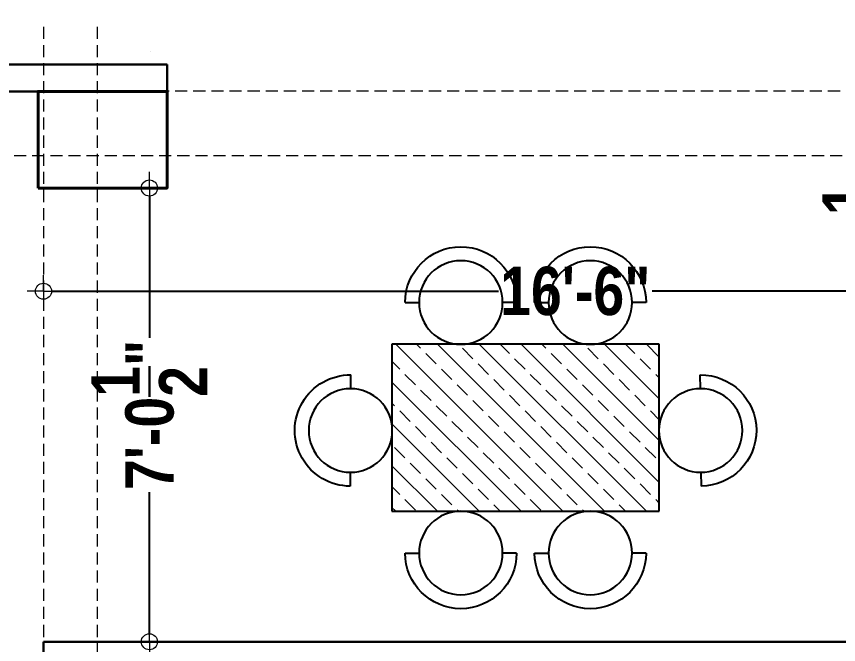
# Model space of a CAD drawing. Header units: inches. Extents: x 64086 to 138972, y -13497 to 16809.
# Drawn here: x 97419.8 to 97572.8, y -10551.5 to -10434.5 of the extents above; entities that cross this region are included whole.
import ezdxf

# ---------------------------------------------------------------- set-up
doc = ezdxf.new("R2010")
doc.units = ezdxf.units.IN
doc.header["$LTSCALE"] = 0.5
doc.header["$MEASUREMENT"] = 0
doc.header["$PDMODE"] = 2
doc.linetypes.add('DASHED', pattern=[0.75, 0.5, -0.25])
for name, color, linetype, lineweight in [('AREA-F', 20, 'DASHED', 18), ('BEAM 2', 87, 'Continuous', 15), ('Column', 1, 'Continuous', 40), ('DIM', 5, 'Continuous', 13), ('WALL', 7, 'Continuous', 30)]:
    doc.layers.add(name, color=color, linetype=linetype, lineweight=lineweight)
doc.layers.add('illustr-FURNITURE', color=34, linetype='Continuous')
doc.styles.get("Standard").update_dxf_attribs({"font": 'ARIALNB.TTF'})
doc.dimstyles.new('Column Dim', dxfattribs={"dimtxt": 9, "dimasz": 1.5, "dimexe": 13.25, "dimexo": 11, "dimgap": 1, "dimtad": 0, "dimdec": 1, "dimzin": 0, "dimdsep": 46, "dimlunit": 4, "dimtxsty": 'Standard', "dimblk": 'DIM', "dimcen": 0, "dimse1": 1, "dimse2": 1, "dimclrd": 5, "dimclre": 5, "dimclrt": 7, "dimadec": 0, "dimazin": 0, "dimtfac": 1, "dimtdec": 1, "dimtofl": 0, "dimtmove": 2, "dimatfit": 3, "dimldrblk": 'DIM', "dimfxl": 1, "dimtolj": 1, "dimtzin": 0, "dimarcsym": 0})

# ---------------------------------------------------------------- blocks, each defined once
blk = doc.blocks.new('FURN_GEN_016')
at = {"layer": 'illustr-FURNITURE'}
for p, q in [((-12934.1, 14564.81), (-12931.6, 14564.81)), ((-12914.1, 14564.81), (-12916.6, 14564.81)), ((-12910.86, 14564.81), (-12908.36, 14564.81)), ((-12890.86, 14564.81), (-12893.36, 14564.81)), ((-12936.48, 14557.31), (-12888.48, 14557.31)), ((-12936.48, 14527.31), (-12936.48, 14557.31)), ((-12888.48, 14557.31), (-12888.48, 14527.31)), ((-12943.85, 14549.3), (-12943.83, 14551.8)), ((-12881.11, 14549.3), (-12881.13, 14551.8)), ((-12943.96, 14534.31), (-12943.98, 14531.81)), ((-12881, 14534.31), (-12880.98, 14531.81)), ((-12888.48, 14527.31), (-12936.48, 14527.31)), ((-12934.1, 14519.81), (-12931.6, 14519.81)), ((-12914.1, 14519.81), (-12916.6, 14519.81)), ((-12910.86, 14519.81), (-12908.36, 14519.81)), ((-12890.86, 14519.81), (-12893.36, 14519.81))]:
    blk.add_line(p, q, dxfattribs=at)
for centre in [(-12924.1, 14564.81), (-12900.86, 14564.81), (-12943.91, 14541.81), (-12881.05, 14541.81), (-12924.1, 14519.81), (-12900.86, 14519.81)]:
    blk.add_circle(centre, 7.5, dxfattribs=at)
for centre, start, end in [((-12924.1, 14564.81), 0, 180), ((-12900.86, 14564.81), 0, 180), ((-12943.91, 14541.81), 89.579, 269.579), ((-12881.05, 14541.81), 270.421, 90.421), ((-12924.1, 14519.81), 180, 0), ((-12900.86, 14519.81), 180, 0)]:
    blk.add_arc(centre, 10, start, end, dxfattribs=at)
blk = doc.blocks.new('DIM')
at = {"layer": 'DIM'}
for q in [(0, 2), (-2, 0), (0, -2), (2, 0)]:
    blk.add_line((0, 0), q, dxfattribs=at)
blk.add_circle((0, 0), 1, dxfattribs=at)
blk = doc.blocks.new('*D613')
at = {"layer": 'Defpoints', "color": 0, "lineweight": 30, "ltscale": 15, "transparency": 16777216}
for p in [(97447.82, -10466.5), (97444.54, -10551), (97447.82, -10551)]:
    blk.add_point(p, dxfattribs=at)
at = {"layer": 'WALL', "color": 5, "lineweight": -2, "ltscale": 15, "transparency": 16777216}
for p, q in [((97444.54, -10468), (97444.54, -10494.37)), ((97444.54, -10549.5), (97444.54, -10523.12))]:
    blk.add_line(p, q, dxfattribs=at)
at = {"layer": 'WALL', "color": 5, "lineweight": -2, "ltscale": 15, "transparency": 16777216, "xscale": 1.5, "yscale": 1.5, "zscale": 1.5}
for p, rotation in [((97444.54, -10466.5), 90), ((97444.54, -10551), 270)]:
    blk.add_blockref('DIM', p, dxfattribs=dict(at, rotation=rotation))
at = {"layer": 'WALL', "color": 7, "lineweight": 30, "ltscale": 15, "transparency": 16777216, "insert": (97444.54, -10508.75), "char_height": 9, "attachment_point": 5, "rotation": 90}
blk.add_mtext('\\A1;7\'-0{\\H1x;\\S1/2;}"', dxfattribs=at)
blk = doc.blocks.new('*D614')
at = {"layer": 'Defpoints', "color": 0, "lineweight": 30, "ltscale": 15, "transparency": 16777216}
for p in [(97622.81, -10485.72), (97424.82, -10551), (97622.81, -10551)]:
    blk.add_point(p, dxfattribs=at)
at = {"layer": 'WALL', "color": 5, "lineweight": -2, "ltscale": 15, "transparency": 16777216}
for p, q in [((97426.32, -10485.72), (97509.49, -10485.72)), ((97621.31, -10485.72), (97538.14, -10485.72))]:
    blk.add_line(p, q, dxfattribs=at)
at = {"layer": 'WALL', "color": 5, "lineweight": -2, "ltscale": 15, "transparency": 16777216, "xscale": 1.5, "yscale": 1.5, "zscale": 1.5, "rotation": 180}
blk.add_blockref('DIM', (97424.82, -10485.72), dxfattribs=at)
at = {"layer": 'WALL', "color": 5, "lineweight": -2, "ltscale": 15, "transparency": 16777216, "xscale": 1.5, "yscale": 1.5, "zscale": 1.5}
blk.add_blockref('DIM', (97622.81, -10485.72), dxfattribs=at)
at = {"layer": 'WALL', "color": 7, "lineweight": 30, "ltscale": 15, "transparency": 16777216, "insert": (97523.82, -10485.72), "char_height": 9, "attachment_point": 5}
blk.add_mtext('\\A1;16\'-6"', dxfattribs=at)
blk = doc.blocks.new('*D624')
at = {"layer": 'Defpoints', "color": 0, "lineweight": 30, "ltscale": 15, "transparency": 16777216}
for p in [(97597.81, -10404.5), (97580.57, -10551), (97597.81, -10551)]:
    blk.add_point(p, dxfattribs=at)
at = {"layer": 'WALL', "color": 5, "lineweight": -2, "ltscale": 15, "transparency": 16777216}
for p, q in [((97580.57, -10406), (97580.57, -10460.69)), ((97580.57, -10549.5), (97580.57, -10494.8))]:
    blk.add_line(p, q, dxfattribs=at)
at = {"layer": 'WALL', "color": 5, "lineweight": -2, "ltscale": 15, "transparency": 16777216, "xscale": 1.5, "yscale": 1.5, "zscale": 1.5}
for p, rotation in [((97580.57, -10404.5), 90), ((97580.57, -10551), 270)]:
    blk.add_blockref('DIM', p, dxfattribs=dict(at, rotation=rotation))
at = {"layer": 'WALL', "color": 7, "lineweight": 30, "ltscale": 15, "transparency": 16777216, "insert": (97580.57, -10477.75), "char_height": 9, "attachment_point": 5, "rotation": 90}
blk.add_mtext('\\A1;12\'-2{\\H1x;\\S1/2;}"', dxfattribs=at)

msp = doc.modelspace()

# ---------------------------------------------------------------- hatches: boundary and pattern name
at = {"layer": 'AREA-F', "linetype": 'ByBlock', "ltscale": 3}
h = msp.add_hatch(dxfattribs=at)
h.set_pattern_fill('ANSI33', color=256, scale=22, angle=270, style=0)
h.set_pattern_definition([(135, (144974.938, 146990.302), (-3.8890873, -3.8890873), []), (135, (144974.938, 146994.191), (-3.8890873, -3.8890873), [2.75, -1.375])])
h.paths.add_polyline_path([(97539.44, -10526.7), (97539.44, -10512.75, -0.07016), (97539.44, -10510.58), (97539.44, -10495.59), (97489.67, -10495.59), (97489.67, -10510.58, -0.07016), (97489.67, -10512.75), (97489.67, -10526.7)])

# ---------------------------------------------------------------- linework, layer by layer
at = {"layer": 'BEAM 2', "linetype": 'DASHED', "ltscale": 9}
for p, q in [((97424.82, -10436.49), (97424.82, -10845.36)), ((97434.82, -10436.49), (97434.82, -10845.36)), ((97795.83, -10448.49), (96729.83, -10448.49)), ((97802.98, -10460.49), (96736.98, -10460.49))]:
    msp.add_line(p, q, dxfattribs=at)
at = {"layer": 'Column'}
msp.add_lwpolyline([(97423.82, -10466.5), (97447.82, -10466.5), (97447.82, -10448.5), (97423.82, -10448.5)], close=True, dxfattribs=at)
at = {"layer": 'WALL', "color": 0, "ltscale": 3}
for p, q in [((97444.82, -10441), (97444.82, -10441)), ((97250.83, -10443.5), (97447.82, -10443.5)), ((97097.82, -10448.5), (97423.82, -10448.5)), ((97424.82, -10551), (97622.81, -10551)), ((97424.82, -10602.18), (97424.82, -10551))]:
    msp.add_line(p, q, dxfattribs=at)
at = {"layer": 'WALL'}
msp.add_line((97447.82, -10448.49), (97447.82, -10443.5), dxfattribs=at)

# ---------------------------------------------------------------- block references
at = {"layer": 'illustr-FURNITURE', "xscale": -1.036800000001676, "yscale": 1.036800000001676, "zscale": 1.0368}
msp.add_blockref('FURN_GEN_016', (84126.9, -25588.61), dxfattribs=at)

# ---------------------------------------------------------------- dimensions: what is measured, and where the dimension line sits
at = {"layer": 'WALL', "lineweight": 30, "ltscale": 15}
for base, p1, p2, picture, middle in [((97580.57, -10551), (97597.81, -10404.5), (97597.81, -10551), '*D624', (97580.57, -10477.75)), ((97444.54, -10551), (97447.82, -10466.5), (97447.82, -10551), '*D613', (97444.54, -10508.75))]:
    dim = msp.add_linear_dim(base=base, p1=p1, p2=p2, angle=90, dimstyle='Column Dim', override={"dimfxl": 4}, dxfattribs=at)
    dim.commit()
    dim.dimension.update_dxf_attribs({"geometry": picture, "text_midpoint": middle})
dim = msp.add_linear_dim(base=(97622.81, -10485.72), p1=(97424.82, -10551), p2=(97622.81, -10551), dimstyle='Column Dim', override={"dimfxl": 4}, dxfattribs=at)
dim.commit()
dim.dimension.update_dxf_attribs({"geometry": '*D614', "text_midpoint": (97523.82, -10485.72)})

doc.saveas('drawing.dxf')
